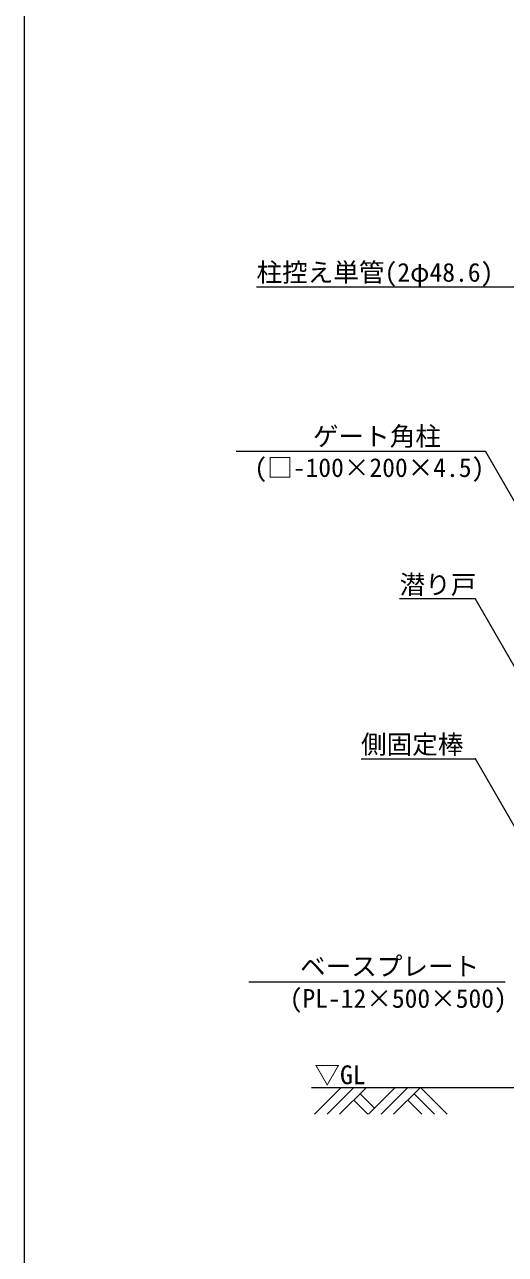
# Model space of a CAD drawing. Units: millimetres, scale not verified. Extents: x -16120 to 16120, y -26100 to 26100.
# Drawn here: x -16120 to -13236, y 7940 to 15312 of the extents above; entities that cross this region are included whole.
import ezdxf
from ezdxf.enums import TextEntityAlignment as Align

# ---------------------------------------------------------------- set-up
doc = ezdxf.new("R2010")
doc.units = ezdxf.units.MM
doc.header["$LTSCALE"] = 150
for name, color, linetype, lineweight in [('0-5_ﾍﾞｰｽﾗｲﾝ', 134, 'Continuous', 18), ('0-A_図面枠', 134, 'Continuous', 18), ('1-B_文字', 134, 'Continuous', 18)]:
    doc.layers.add(name, color=color, linetype=linetype, lineweight=lineweight)
doc.styles.add('ＭＳ ゴシック', font='')
doc.styles.get('ＭＳ ゴシック').set_extended_font_data('MS Gothic')

msp = doc.modelspace()

# ---------------------------------------------------------------- linework, layer by layer
at = {"layer": '0-5_ﾍﾞｰｽﾗｲﾝ'}
msp.add_line((-14400.3, 8940), (2349.7, 8940), dxfattribs=at)
at = {"layer": '0-A_図面枠'}
msp.add_lwpolyline([(-16120.3, 26100), (16079.7, 26100), (16079.7, 3900), (-16120.3, 3900)], close=True, dxfattribs=at)
at = {"layer": '1-B_文字'}
for p, q in [((-14729.2, 13740), (-13099.3, 13740)), ((-14851.6, 12755.1), (-13357.1, 12755.1)), ((-13871.2, 11870.8), (-13417.6, 11870.8)), ((-14102.4, 10910.8), (-13417.2, 10910.8)), ((-14775.5, 9572.8), (-13236.8, 9572.8)), ((-14221.5, 8940), (-14381.9, 8779.6)), ((-14145.9, 8940), (-14306.2, 8779.6)), ((-14070.3, 8940), (-14230.6, 8779.6)), ((-13897.5, 8940), (-14057.8, 8779.6)), ((-13821.9, 8940), (-13982.2, 8779.6)), ((-13746.3, 8940), (-13906.6, 8779.6)), ((-13746.3, 8940), (-13585.9, 8779.6)), ((-14145.9, 8864.4), (-14061.1, 8779.6)), ((-14108.1, 8902.2), (-14021.7, 8815.8)), ((-13821.9, 8864.4), (-13737.1, 8779.6)), ((-13784.1, 8902.2), (-13661.5, 8779.6))]:
    msp.add_line(p, q, dxfattribs=at)
for points in [[(-12649.3, 11531.8), (-13355.6, 12755.1), (-13356.2, 12755.1)], [(-12249.9, 9849.4), (-13416.9, 11870.8), (-13417.5, 11870.8)], [(-12568.4, 9442), (-13416.4, 10910.8), (-13416.9, 10910.8)]]:
    msp.add_lwpolyline(points, dxfattribs=at)

# ---------------------------------------------------------------- texts
at = {"layer": '1-B_文字', "style": 'ＭＳ ゴシック'}
for s, p in [('柱控え単管(2φ48.6)\u3000\u3000', (-14729.2, 13736.8)), ('\u3000\u3000\u3000ゲート角柱\u3000\u3000\u3000\u3000', (-14851.6, 12754)), ('(□-100×200×4.5)', (-14741.8, 12566.2)), ('潜り戸', (-13871.2, 11864.9)), ('側固定棒', (-14102.4, 10907)), ('\u3000\u3000ベースプレート\u3000\u3000\u3000', (-14775.5, 9576.5)), ('(PL-12×500×500)', (-14530.2, 9383.9)), ('▽GL', (-14381.9, 8926.2))]:
    msp.add_text(s, height=112.6, dxfattribs=at).set_placement(p, align=Align.BOTTOM_LEFT)

doc.saveas('drawing.dxf')
